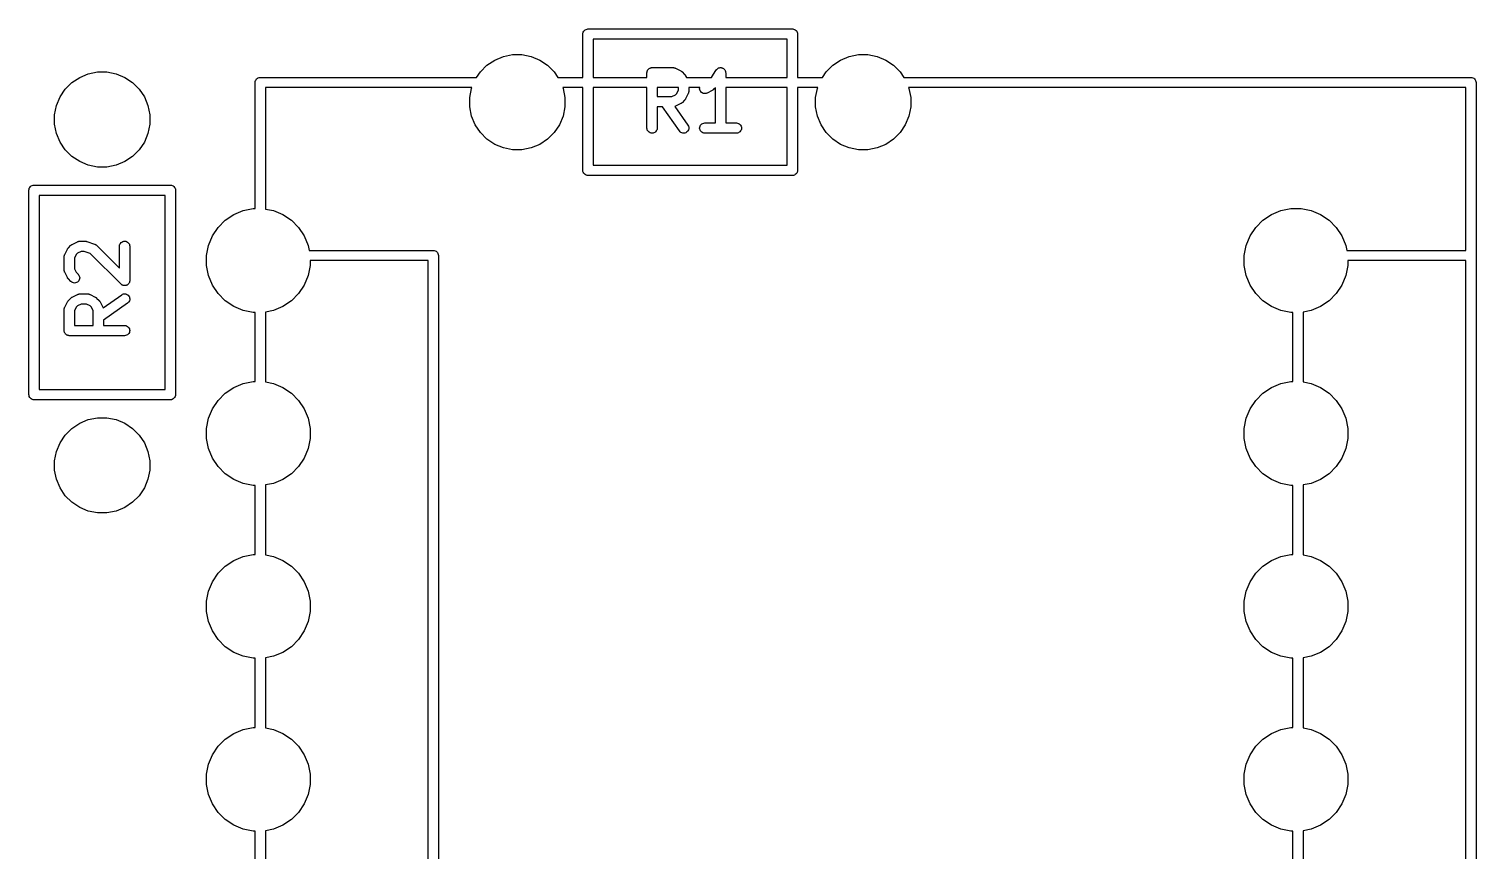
# Model space of a CAD drawing. Extents: x 3.46 to 9.57, y -5.61 to -1.49.
# Drawn here: x 3.497 to 4.333, y -1.964 to -1.489 of the extents above; entities that cross this region are included whole.
import ezdxf

# ---------------------------------------------------------------- set-up
doc = ezdxf.new("R2010")
doc.units = 0
doc.header["$MEASUREMENT"] = 0
doc.layers.add('BLACK', color=7, linetype='CONTINUOUS')

msp = doc.modelspace()

# ---------------------------------------------------------------- linework, layer by layer
at = {"layer": 'BLACK', "linetype": 'CONTINUOUS'}
for p, q in [((3.81863, -1.48954), (3.81918, -1.48937)), ((3.81918, -1.48937), (3.81962, -1.48933)), ((3.81962, -1.48933), (3.81976, -1.48931)), ((3.81976, -1.48931), (3.81991, -1.48933)), ((3.81991, -1.48933), (3.93782, -1.48933)), ((3.93782, -1.48933), (3.93796, -1.48931)), ((3.93796, -1.48931), (3.93811, -1.48933)), ((3.93811, -1.48933), (3.93854, -1.48937)), ((3.93854, -1.48937), (3.9391, -1.48954)), ((3.8168, -1.49228), (3.81685, -1.4917)), ((3.81681, -1.49242), (3.8168, -1.49228)), ((3.81681, -1.51735), (3.81681, -1.49242)), ((3.81685, -1.4917), (3.81702, -1.49114)), ((3.81702, -1.49114), (3.8173, -1.49063)), ((3.8173, -1.49063), (3.81766, -1.49018)), ((3.81766, -1.49018), (3.81811, -1.48981)), ((3.81811, -1.48981), (3.81863, -1.48954)), ((3.82272, -1.49523), (3.82272, -1.51735)), ((3.93501, -1.49523), (3.82272, -1.49523)), ((3.93501, -1.51735), (3.93501, -1.49523)), ((3.9391, -1.48954), (3.93961, -1.48981)), ((3.93961, -1.48981), (3.94006, -1.49018)), ((3.94006, -1.49018), (3.94043, -1.49063)), ((3.94043, -1.49063), (3.9407, -1.49114)), ((3.9407, -1.49114), (3.94087, -1.4917)), ((3.94087, -1.4917), (3.94093, -1.49228)), ((3.94093, -1.49228), (3.94092, -1.49242)), ((3.94092, -1.49242), (3.94092, -1.51735)), ((3.76584, -1.50731), (3.77084, -1.50524)), ((3.77084, -1.50524), (3.77615, -1.50418)), ((3.77615, -1.50418), (3.78157, -1.50418)), ((3.78157, -1.50418), (3.78688, -1.50524)), ((3.78688, -1.50524), (3.79189, -1.50731)), ((3.96584, -1.50731), (3.97084, -1.50524)), ((3.97084, -1.50524), (3.97615, -1.50418)), ((3.97615, -1.50418), (3.98157, -1.50418)), ((3.98157, -1.50418), (3.98688, -1.50524)), ((3.98688, -1.50524), (3.99189, -1.50731)), ((3.53084, -1.51524), (3.53615, -1.51418)), ((3.53615, -1.51418), (3.54157, -1.51418)), ((3.54157, -1.51418), (3.54688, -1.51524)), ((3.75536, -1.51735), (3.7575, -1.51415)), ((3.7575, -1.51415), (3.76133, -1.51032)), ((3.76133, -1.51032), (3.76584, -1.50731)), ((3.79189, -1.50731), (3.79639, -1.51032)), ((3.79639, -1.51032), (3.80022, -1.51415)), ((3.80022, -1.51415), (3.80236, -1.51735)), ((3.85384, -1.51458), (3.85387, -1.51431)), ((3.85387, -1.51431), (3.8539, -1.51403)), ((3.8539, -1.51401), (3.85399, -1.51375)), ((3.8539, -1.51402), (3.8539, -1.51401)), ((3.8539, -1.51403), (3.8539, -1.51402)), ((3.85399, -1.51375), (3.85407, -1.51348)), ((3.85407, -1.51347), (3.85408, -1.51346)), ((3.85407, -1.51348), (3.85407, -1.51347)), ((3.85408, -1.51346), (3.85421, -1.51322)), ((3.85421, -1.51322), (3.85434, -1.51297)), ((3.85434, -1.51297), (3.85435, -1.51297)), ((3.85435, -1.51296), (3.85453, -1.51274)), ((3.85435, -1.51297), (3.85435, -1.51296)), ((3.85453, -1.51274), (3.85471, -1.51253)), ((3.85471, -1.51253), (3.85472, -1.51252)), ((3.85472, -1.51252), (3.85494, -1.51234)), ((3.85472, -1.51252), (3.85472, -1.51252)), ((3.85494, -1.51234), (3.85516, -1.51217)), ((3.85516, -1.51217), (3.85517, -1.51216)), ((3.85517, -1.51216), (3.85542, -1.51203)), ((3.85517, -1.51216), (3.85517, -1.51216)), ((3.85542, -1.51203), (3.85566, -1.5119)), ((3.85566, -1.5119), (3.85567, -1.51189)), ((3.85567, -1.51189), (3.85568, -1.51189)), ((3.85568, -1.51189), (3.85595, -1.51181)), ((3.85595, -1.51181), (3.85622, -1.51173)), ((3.85622, -1.51173), (3.85623, -1.51173)), ((3.85623, -1.51173), (3.85624, -1.51173)), ((3.85624, -1.51173), (3.85651, -1.5117)), ((3.85651, -1.5117), (3.85679, -1.51167)), ((3.85679, -1.51167), (3.86898, -1.51167)), ((3.86898, -1.51167), (3.86902, -1.51167)), ((3.86902, -1.51167), (3.86911, -1.51168)), ((3.86911, -1.51168), (3.8692, -1.51168)), ((3.8692, -1.51168), (3.86939, -1.51172)), ((3.86939, -1.51172), (3.86959, -1.51174)), ((3.86959, -1.51174), (3.86968, -1.51176)), ((3.86968, -1.51176), (3.86976, -1.51178)), ((3.86976, -1.51178), (3.86995, -1.51185)), ((3.86995, -1.51185), (3.87014, -1.51191)), ((3.87014, -1.51191), (3.87022, -1.51195)), ((3.87022, -1.51195), (3.8703, -1.51198)), ((3.8703, -1.51198), (3.87335, -1.51351)), ((3.87335, -1.51351), (3.87339, -1.51353)), ((3.87339, -1.51353), (3.87352, -1.51362)), ((3.87352, -1.51362), (3.87367, -1.5137)), ((3.87367, -1.5137), (3.87377, -1.51377)), ((3.87377, -1.51377), (3.87387, -1.51384)), ((3.87387, -1.51384), (3.87399, -1.51396)), ((3.87399, -1.51396), (3.87412, -1.51406)), ((3.87412, -1.51406), (3.87564, -1.51559)), ((3.89107, -1.51732), (3.89395, -1.51299)), ((3.89395, -1.51299), (3.89397, -1.51296)), ((3.89397, -1.51296), (3.89398, -1.51295)), ((3.89397, -1.51296), (3.89397, -1.51296)), ((3.89397, -1.51296), (3.89397, -1.51296)), ((3.89398, -1.51295), (3.89416, -1.51274)), ((3.89416, -1.51274), (3.89434, -1.51252)), ((3.89434, -1.51252), (3.89435, -1.51251)), ((3.89435, -1.51251), (3.89457, -1.51233)), ((3.89435, -1.51251), (3.89435, -1.51251)), ((3.89457, -1.51233), (3.89479, -1.51216)), ((3.89479, -1.51216), (3.89479, -1.51215)), ((3.89479, -1.51215), (3.8948, -1.51215)), ((3.8948, -1.51215), (3.89506, -1.51201)), ((3.89506, -1.51201), (3.8953, -1.51189)), ((3.8953, -1.51189), (3.89531, -1.51189)), ((3.89531, -1.51189), (3.89558, -1.51181)), ((3.89531, -1.51189), (3.89531, -1.51189)), ((3.89558, -1.51181), (3.89586, -1.51173)), ((3.89586, -1.51172), (3.89613, -1.5117)), ((3.89586, -1.51173), (3.89586, -1.51172)), ((3.89586, -1.51173), (3.89586, -1.51173)), ((3.89613, -1.5117), (3.89643, -1.51167)), ((3.89643, -1.51167), (3.89643, -1.51167)), ((3.89643, -1.51167), (3.89643, -1.51167)), ((3.89643, -1.51167), (3.89672, -1.5117)), ((3.89672, -1.5117), (3.897, -1.51173)), ((3.897, -1.51173), (3.89701, -1.51173)), ((3.89701, -1.51173), (3.89701, -1.51173)), ((3.89701, -1.51173), (3.89728, -1.51182)), ((3.89728, -1.51182), (3.89755, -1.5119)), ((3.89755, -1.5119), (3.89756, -1.51191)), ((3.89756, -1.51191), (3.89756, -1.51191)), ((3.89756, -1.51191), (3.8978, -1.51204)), ((3.8978, -1.51204), (3.89806, -1.51218)), ((3.89806, -1.51218), (3.89806, -1.51218)), ((3.89806, -1.51218), (3.89806, -1.51218)), ((3.89806, -1.51218), (3.89828, -1.51236)), ((3.89828, -1.51236), (3.8985, -1.51255)), ((3.8985, -1.51255), (3.89851, -1.51255)), ((3.89851, -1.51255), (3.89851, -1.51255)), ((3.89851, -1.51255), (3.89869, -1.51277)), ((3.89869, -1.51277), (3.89887, -1.51299)), ((3.89887, -1.51299), (3.89887, -1.51299)), ((3.89887, -1.51299), (3.89887, -1.513)), ((3.89887, -1.513), (3.89901, -1.51326)), ((3.89901, -1.51326), (3.89914, -1.5135)), ((3.89914, -1.5135), (3.89914, -1.5135)), ((3.89914, -1.5135), (3.89914, -1.51351)), ((3.89914, -1.51351), (3.89922, -1.51378)), ((3.89922, -1.51378), (3.89931, -1.51405)), ((3.89931, -1.51405), (3.89931, -1.51405)), ((3.89931, -1.51405), (3.89931, -1.51406)), ((3.89931, -1.51406), (3.89933, -1.51434)), ((3.89933, -1.51434), (3.89936, -1.51463)), ((3.95536, -1.51735), (3.9575, -1.51415)), ((3.9575, -1.51415), (3.96133, -1.51032)), ((3.96133, -1.51032), (3.96584, -1.50731)), ((3.99189, -1.50731), (3.99639, -1.51032)), ((3.99639, -1.51032), (4.00022, -1.51415)), ((4.00022, -1.51415), (4.00236, -1.51735)), ((3.5175, -1.52415), (3.52133, -1.52032)), ((3.52133, -1.52032), (3.52584, -1.51731)), ((3.52584, -1.51731), (3.53084, -1.51524)), ((3.54688, -1.51524), (3.55189, -1.51731)), ((3.55189, -1.51731), (3.55639, -1.52032)), ((3.55639, -1.52032), (3.56022, -1.52415)), ((3.6273, -1.5203), (3.62736, -1.51973)), ((3.62732, -1.52045), (3.6273, -1.5203)), ((3.62732, -1.59323), (3.62732, -1.52045)), ((3.62736, -1.51973), (3.62753, -1.51917)), ((3.62753, -1.51917), (3.6278, -1.51866)), ((3.6278, -1.51866), (3.62817, -1.51821)), ((3.62817, -1.51821), (3.62862, -1.51784)), ((3.62862, -1.51784), (3.62913, -1.51756)), ((3.62913, -1.51756), (3.62969, -1.51739)), ((3.62969, -1.51739), (3.63012, -1.51735)), ((3.63012, -1.51735), (3.63027, -1.51734)), ((3.63027, -1.51734), (3.63041, -1.51735)), ((3.63041, -1.51735), (3.75536, -1.51735)), ((3.80236, -1.51735), (3.81681, -1.51735)), ((3.82272, -1.51735), (3.85384, -1.51735)), ((3.85384, -1.5146), (3.85384, -1.51458)), ((3.85384, -1.51461), (3.85384, -1.5146)), ((3.85384, -1.51463), (3.85384, -1.51461)), ((3.85384, -1.51461), (3.85384, -1.51461)), ((3.85384, -1.51735), (3.85384, -1.51463)), ((3.87564, -1.51559), (3.87567, -1.51561)), ((3.87567, -1.51561), (3.87577, -1.51574)), ((3.87577, -1.51574), (3.87589, -1.51587)), ((3.87589, -1.51587), (3.87595, -1.51597)), ((3.87595, -1.51597), (3.87603, -1.51607)), ((3.87603, -1.51607), (3.8761, -1.51621)), ((3.8761, -1.51621), (3.87619, -1.51635)), ((3.87619, -1.51635), (3.87669, -1.51735)), ((3.87669, -1.51735), (3.89103, -1.51735)), ((3.89103, -1.51735), (3.89107, -1.51732)), ((3.89936, -1.51463), (3.89936, -1.51735)), ((3.89936, -1.51735), (3.93501, -1.51735)), ((3.94092, -1.51735), (3.95536, -1.51735)), ((4.00236, -1.51735), (4.33012, -1.51735)), ((4.33012, -1.51735), (4.33027, -1.51734)), ((4.33027, -1.51734), (4.33041, -1.51735)), ((4.33041, -1.51735), (4.33085, -1.51739)), ((4.33085, -1.51739), (4.3314, -1.51756)), ((4.3314, -1.51756), (4.33192, -1.51784)), ((4.33192, -1.51784), (4.33237, -1.51821)), ((4.33237, -1.51821), (4.33274, -1.51866)), ((4.33274, -1.51866), (4.33301, -1.51917)), ((4.33301, -1.51917), (4.33318, -1.51973)), ((4.33318, -1.51973), (4.33324, -1.5203)), ((4.33324, -1.5203), (4.33322, -1.52045)), ((4.33322, -1.52045), (4.33322, -1.62016)), ((3.51242, -1.53366), (3.51449, -1.52865)), ((3.51449, -1.52865), (3.5175, -1.52415)), ((3.56022, -1.52415), (3.56323, -1.52865)), ((3.56323, -1.52865), (3.56531, -1.53366)), ((3.75259, -1.52326), (3.63322, -1.52326)), ((3.63322, -1.52326), (3.63322, -1.59345)), ((3.75136, -1.52897), (3.75242, -1.52366)), ((3.75136, -1.53439), (3.75136, -1.52897)), ((3.75242, -1.52366), (3.75259, -1.52326)), ((3.81681, -1.52326), (3.80514, -1.52326)), ((3.80514, -1.52326), (3.80531, -1.52366)), ((3.80531, -1.52366), (3.80636, -1.52897)), ((3.80636, -1.52897), (3.80636, -1.53439)), ((3.81681, -1.57093), (3.81681, -1.52326)), ((3.85384, -1.52326), (3.82272, -1.52326)), ((3.82272, -1.52326), (3.82272, -1.56813)), ((3.85384, -1.54663), (3.85384, -1.52326)), ((3.85974, -1.52326), (3.85974, -1.52844)), ((3.87212, -1.52326), (3.85974, -1.52326)), ((3.85974, -1.52844), (3.86828, -1.52844)), ((3.86828, -1.52844), (3.87028, -1.52744)), ((3.87028, -1.52744), (3.87113, -1.52659)), ((3.87113, -1.52659), (3.87212, -1.5246)), ((3.87212, -1.5246), (3.87212, -1.52326)), ((3.87564, -1.53043), (3.87412, -1.53195)), ((3.87575, -1.5303), (3.87564, -1.53043)), ((3.87586, -1.53018), (3.87575, -1.5303)), ((3.87593, -1.53008), (3.87586, -1.53018)), ((3.87601, -1.52998), (3.87593, -1.53008)), ((3.87608, -1.52984), (3.87601, -1.52998)), ((3.87617, -1.5297), (3.87608, -1.52984)), ((3.87619, -1.52966), (3.87617, -1.5297)), ((3.87772, -1.52661), (3.87619, -1.52966)), ((3.87775, -1.52653), (3.87772, -1.52661)), ((3.87779, -1.52646), (3.87775, -1.52653)), ((3.87785, -1.52626), (3.87779, -1.52646)), ((3.87792, -1.52608), (3.87785, -1.52626)), ((3.87794, -1.52599), (3.87792, -1.52608)), ((3.87796, -1.52591), (3.87794, -1.52599)), ((3.87799, -1.52571), (3.87796, -1.52591)), ((3.87802, -1.52551), (3.87799, -1.52571)), ((3.87803, -1.52533), (3.87802, -1.52542)), ((3.87802, -1.52542), (3.87802, -1.52551)), ((3.88437, -1.52326), (3.87803, -1.52326)), ((3.87803, -1.52326), (3.87803, -1.52529)), ((3.87803, -1.52529), (3.87803, -1.52533)), ((3.88432, -1.52396), (3.88434, -1.52339)), ((3.88441, -1.52453), (3.88432, -1.52396)), ((3.88434, -1.52339), (3.88437, -1.52326)), ((3.88462, -1.52507), (3.88441, -1.52453)), ((3.88492, -1.52556), (3.88462, -1.52507)), ((3.88531, -1.52598), (3.88492, -1.52556)), ((3.88578, -1.52632), (3.88531, -1.52598)), ((3.8863, -1.52656), (3.88578, -1.52632)), ((3.88686, -1.52669), (3.8863, -1.52656)), ((3.88744, -1.52672), (3.88686, -1.52669)), ((3.88801, -1.52663), (3.88744, -1.52672)), ((3.88855, -1.52643), (3.88801, -1.52663)), ((3.88859, -1.52641), (3.88855, -1.52643)), ((3.89163, -1.52489), (3.88859, -1.52641)), ((3.89177, -1.5248), (3.89163, -1.52489)), ((3.89192, -1.52472), (3.89177, -1.5248)), ((3.89202, -1.52464), (3.89192, -1.52472)), ((3.89212, -1.52458), (3.89202, -1.52464)), ((3.89224, -1.52447), (3.89212, -1.52458)), ((3.89237, -1.52436), (3.89224, -1.52447)), ((3.8924, -1.52433), (3.89237, -1.52436)), ((3.89346, -1.52328), (3.8924, -1.52433)), ((3.89346, -1.54367), (3.89346, -1.52328)), ((3.89936, -1.52326), (3.89936, -1.54367)), ((3.93501, -1.52326), (3.89936, -1.52326)), ((3.93501, -1.56813), (3.93501, -1.52326)), ((3.95259, -1.52326), (3.94092, -1.52326)), ((3.94092, -1.52326), (3.94092, -1.57093)), ((3.95136, -1.52897), (3.95242, -1.52366)), ((3.95136, -1.53439), (3.95136, -1.52897)), ((3.95242, -1.52366), (3.95259, -1.52326)), ((4.32732, -1.52326), (4.00514, -1.52326)), ((4.00514, -1.52326), (4.00531, -1.52366)), ((4.00531, -1.52366), (4.00636, -1.52897)), ((4.00636, -1.52897), (4.00636, -1.53439)), ((4.32732, -1.61735), (4.32732, -1.52326)), ((3.51136, -1.53897), (3.51242, -1.53366)), ((3.51136, -1.54439), (3.51136, -1.53897)), ((3.56531, -1.53366), (3.56636, -1.53897)), ((3.56636, -1.53897), (3.56636, -1.54439)), ((3.75242, -1.5397), (3.75136, -1.53439)), ((3.80636, -1.53439), (3.80531, -1.5397)), ((3.86287, -1.53434), (3.85974, -1.53434)), ((3.85974, -1.53434), (3.85974, -1.54663)), ((3.87266, -1.54832), (3.86287, -1.53434)), ((3.87011, -1.53412), (3.86996, -1.53416)), ((3.86996, -1.53416), (3.87749, -1.54493)), ((3.87018, -1.53408), (3.87011, -1.53412)), ((3.87026, -1.53405), (3.87018, -1.53408)), ((3.8703, -1.53403), (3.87026, -1.53405)), ((3.87335, -1.53251), (3.8703, -1.53403)), ((3.87349, -1.53242), (3.87335, -1.53251)), ((3.87364, -1.53234), (3.87349, -1.53242)), ((3.87373, -1.53226), (3.87364, -1.53234)), ((3.87384, -1.5322), (3.87373, -1.53226)), ((3.87396, -1.53208), (3.87384, -1.5322)), ((3.87409, -1.53198), (3.87396, -1.53208)), ((3.87412, -1.53195), (3.87409, -1.53198)), ((3.95242, -1.5397), (3.95136, -1.53439)), ((4.00636, -1.53439), (4.00531, -1.5397)), ((3.51242, -1.5497), (3.51136, -1.54439)), ((3.56636, -1.54439), (3.56531, -1.5497)), ((3.75449, -1.5447), (3.75242, -1.5397)), ((3.7575, -1.54921), (3.75449, -1.5447)), ((3.80323, -1.5447), (3.80022, -1.54921)), ((3.80531, -1.5397), (3.80323, -1.5447)), ((3.85389, -1.5472), (3.85384, -1.54663)), ((3.85406, -1.54775), (3.85389, -1.5472)), ((3.85433, -1.54826), (3.85406, -1.54775)), ((3.8595, -1.54779), (3.85923, -1.54829)), ((3.85968, -1.54724), (3.8595, -1.54779)), ((3.85974, -1.54667), (3.85968, -1.54724)), ((3.85974, -1.54663), (3.85974, -1.54667)), ((3.87749, -1.54493), (3.87752, -1.54497)), ((3.87752, -1.54497), (3.87779, -1.54547)), ((3.87782, -1.54772), (3.87755, -1.54823)), ((3.87779, -1.54547), (3.87797, -1.54602)), ((3.87798, -1.54717), (3.87782, -1.54772)), ((3.87797, -1.54602), (3.87803, -1.5466)), ((3.87803, -1.5466), (3.87798, -1.54717)), ((3.88431, -1.54661), (3.88437, -1.54603)), ((3.88437, -1.54718), (3.88431, -1.54661)), ((3.88437, -1.54603), (3.88454, -1.54548)), ((3.88453, -1.54773), (3.88437, -1.54718)), ((3.8848, -1.54824), (3.88453, -1.54773)), ((3.88454, -1.54548), (3.88482, -1.54497)), ((3.88482, -1.54497), (3.88519, -1.54453)), ((3.88519, -1.54453), (3.88563, -1.54417)), ((3.88563, -1.54417), (3.88614, -1.5439)), ((3.88614, -1.5439), (3.88669, -1.54373)), ((3.88669, -1.54373), (3.88727, -1.54367)), ((3.88727, -1.54367), (3.89346, -1.54367)), ((3.89936, -1.54367), (3.90555, -1.54367)), ((3.90555, -1.54367), (3.90559, -1.54367)), ((3.90559, -1.54367), (3.90617, -1.54374)), ((3.90617, -1.54374), (3.90672, -1.54391)), ((3.90672, -1.54391), (3.90722, -1.54419)), ((3.90722, -1.54419), (3.90766, -1.54456)), ((3.90766, -1.54456), (3.90802, -1.54501)), ((3.90827, -1.54777), (3.908, -1.54828)), ((3.90802, -1.54501), (3.90829, -1.54552)), ((3.90844, -1.54722), (3.90827, -1.54777)), ((3.90829, -1.54552), (3.90845, -1.54607)), ((3.9085, -1.54665), (3.90844, -1.54722)), ((3.90845, -1.54607), (3.9085, -1.54665)), ((3.95449, -1.5447), (3.95242, -1.5397)), ((3.9575, -1.54921), (3.95449, -1.5447)), ((4.00323, -1.5447), (4.00022, -1.54921)), ((4.00531, -1.5397), (4.00323, -1.5447)), ((3.51449, -1.5547), (3.51242, -1.5497)), ((3.5175, -1.55921), (3.51449, -1.5547)), ((3.56323, -1.5547), (3.56022, -1.55921)), ((3.56531, -1.5497), (3.56323, -1.5547)), ((3.76133, -1.55304), (3.7575, -1.54921)), ((3.76584, -1.55605), (3.76133, -1.55304)), ((3.77084, -1.55812), (3.76584, -1.55605)), ((3.79189, -1.55605), (3.78688, -1.55812)), ((3.79639, -1.55304), (3.79189, -1.55605)), ((3.80022, -1.54921), (3.79639, -1.55304)), ((3.85469, -1.54871), (3.85433, -1.54826)), ((3.85514, -1.54907), (3.85469, -1.54871)), ((3.85565, -1.54935), (3.85514, -1.54907)), ((3.8562, -1.54952), (3.85565, -1.54935)), ((3.85677, -1.54958), (3.8562, -1.54952)), ((3.85734, -1.54953), (3.85677, -1.54958)), ((3.8579, -1.54936), (3.85734, -1.54953)), ((3.85841, -1.5491), (3.8579, -1.54936)), ((3.85886, -1.54874), (3.85841, -1.5491)), ((3.85923, -1.54829), (3.85886, -1.54874)), ((3.87303, -1.54876), (3.87266, -1.54832)), ((3.87348, -1.54911), (3.87303, -1.54876)), ((3.874, -1.54937), (3.87348, -1.54911)), ((3.87455, -1.54953), (3.874, -1.54937)), ((3.87513, -1.54958), (3.87455, -1.54953)), ((3.8757, -1.54951), (3.87513, -1.54958)), ((3.87625, -1.54934), (3.8757, -1.54951)), ((3.87675, -1.54906), (3.87625, -1.54934)), ((3.87719, -1.54868), (3.87675, -1.54906)), ((3.87755, -1.54823), (3.87719, -1.54868)), ((3.88516, -1.54869), (3.8848, -1.54824)), ((3.8856, -1.54906), (3.88516, -1.54869)), ((3.8861, -1.54934), (3.8856, -1.54906)), ((3.88665, -1.54951), (3.8861, -1.54934)), ((3.88723, -1.54958), (3.88665, -1.54951)), ((3.88727, -1.54958), (3.88723, -1.54958)), ((3.90555, -1.54958), (3.88727, -1.54958)), ((3.90613, -1.54952), (3.90555, -1.54958)), ((3.90668, -1.54936), (3.90613, -1.54952)), ((3.90719, -1.54909), (3.90668, -1.54936)), ((3.90763, -1.54872), (3.90719, -1.54909)), ((3.908, -1.54828), (3.90763, -1.54872)), ((3.96133, -1.55304), (3.9575, -1.54921)), ((3.96584, -1.55605), (3.96133, -1.55304)), ((3.97084, -1.55812), (3.96584, -1.55605)), ((3.99189, -1.55605), (3.98688, -1.55812)), ((3.99639, -1.55304), (3.99189, -1.55605)), ((4.00022, -1.54921), (3.99639, -1.55304)), ((3.52133, -1.56304), (3.5175, -1.55921)), ((3.52584, -1.56605), (3.52133, -1.56304)), ((3.55639, -1.56304), (3.55189, -1.56605)), ((3.56022, -1.55921), (3.55639, -1.56304)), ((3.77615, -1.55918), (3.77084, -1.55812)), ((3.78157, -1.55918), (3.77615, -1.55918)), ((3.78688, -1.55812), (3.78157, -1.55918)), ((3.97615, -1.55918), (3.97084, -1.55812)), ((3.98157, -1.55918), (3.97615, -1.55918)), ((3.98688, -1.55812), (3.98157, -1.55918)), ((3.53084, -1.56812), (3.52584, -1.56605)), ((3.53615, -1.56918), (3.53084, -1.56812)), ((3.54157, -1.56918), (3.53615, -1.56918)), ((3.54688, -1.56812), (3.54157, -1.56918)), ((3.55189, -1.56605), (3.54688, -1.56812)), ((3.8168, -1.57108), (3.81681, -1.57093)), ((3.81685, -1.57166), (3.8168, -1.57108)), ((3.81702, -1.57221), (3.81685, -1.57166)), ((3.8173, -1.57273), (3.81702, -1.57221)), ((3.81766, -1.57318), (3.8173, -1.57273)), ((3.82272, -1.56813), (3.93501, -1.56813)), ((3.94043, -1.57273), (3.94006, -1.57318)), ((3.9407, -1.57221), (3.94043, -1.57273)), ((3.94087, -1.57166), (3.9407, -1.57221)), ((3.94093, -1.57108), (3.94087, -1.57166)), ((3.94092, -1.57093), (3.94093, -1.57108)), ((3.49672, -1.58144), (3.497, -1.58093)), ((3.497, -1.58093), (3.49736, -1.58048)), ((3.49736, -1.58048), (3.49781, -1.58011)), ((3.49781, -1.58011), (3.49833, -1.57984)), ((3.49833, -1.57984), (3.49888, -1.57967)), ((3.49888, -1.57967), (3.49932, -1.57963)), ((3.49932, -1.57963), (3.49946, -1.57961)), ((3.49946, -1.57961), (3.49961, -1.57963)), ((3.49961, -1.57963), (3.57812, -1.57963)), ((3.57812, -1.57963), (3.57826, -1.57961)), ((3.57826, -1.57961), (3.57841, -1.57963)), ((3.57841, -1.57963), (3.57884, -1.57967)), ((3.57884, -1.57967), (3.5794, -1.57984)), ((3.5794, -1.57984), (3.57991, -1.58011)), ((3.57991, -1.58011), (3.58036, -1.58048)), ((3.58036, -1.58048), (3.58073, -1.58093)), ((3.58073, -1.58093), (3.581, -1.58144)), ((3.81811, -1.57355), (3.81766, -1.57318)), ((3.81863, -1.57382), (3.81811, -1.57355)), ((3.81918, -1.57399), (3.81863, -1.57382)), ((3.81962, -1.57403), (3.81918, -1.57399)), ((3.81976, -1.57405), (3.81962, -1.57403)), ((3.81991, -1.57403), (3.81976, -1.57405)), ((3.93782, -1.57403), (3.81991, -1.57403)), ((3.93796, -1.57405), (3.93782, -1.57403)), ((3.93811, -1.57403), (3.93796, -1.57405)), ((3.93854, -1.57399), (3.93811, -1.57403)), ((3.9391, -1.57382), (3.93854, -1.57399)), ((3.93961, -1.57355), (3.9391, -1.57382)), ((3.94006, -1.57318), (3.93961, -1.57355)), ((3.4965, -1.58258), (3.49655, -1.582)), ((3.49651, -1.58272), (3.4965, -1.58258)), ((3.49651, -1.70063), (3.49651, -1.58272)), ((3.49655, -1.582), (3.49672, -1.58144)), ((3.50242, -1.58553), (3.50242, -1.69783)), ((3.57531, -1.58553), (3.50242, -1.58553)), ((3.57531, -1.69783), (3.57531, -1.58553)), ((3.581, -1.58144), (3.58117, -1.582)), ((3.58117, -1.582), (3.58123, -1.58258)), ((3.58123, -1.58258), (3.58122, -1.58272)), ((3.58122, -1.58272), (3.58122, -1.70063)), ((3.61001, -1.59993), (3.61492, -1.59664)), ((3.61492, -1.59664), (3.62038, -1.59438)), ((3.62038, -1.59438), (3.62618, -1.59323)), ((3.62618, -1.59323), (3.62732, -1.59323)), ((3.63322, -1.59345), (3.63788, -1.59438)), ((3.63788, -1.59438), (3.64334, -1.59664)), ((3.64334, -1.59664), (3.64826, -1.59993)), ((4.21001, -1.59993), (4.21492, -1.59664)), ((4.21492, -1.59664), (4.22038, -1.59438)), ((4.22038, -1.59438), (4.22618, -1.59323)), ((4.22618, -1.59323), (4.23209, -1.59323)), ((4.23209, -1.59323), (4.23788, -1.59438)), ((4.23788, -1.59438), (4.24334, -1.59664)), ((4.24334, -1.59664), (4.24826, -1.59993)), ((3.60255, -1.60902), (3.60583, -1.6041)), ((3.60583, -1.6041), (3.61001, -1.59993)), ((3.64826, -1.59993), (3.65244, -1.6041)), ((3.65244, -1.6041), (3.65572, -1.60902)), ((4.20255, -1.60902), (4.20583, -1.6041)), ((4.20583, -1.6041), (4.21001, -1.59993)), ((4.24826, -1.59993), (4.25244, -1.6041)), ((4.25244, -1.6041), (4.25572, -1.60902)), ((3.51928, -1.61595), (3.5208, -1.61443)), ((3.5208, -1.61443), (3.52083, -1.6144)), ((3.52083, -1.6144), (3.52096, -1.61429)), ((3.52096, -1.61429), (3.52108, -1.61418)), ((3.52108, -1.61418), (3.52119, -1.61411)), ((3.52119, -1.61411), (3.52128, -1.61404)), ((3.52128, -1.61404), (3.52143, -1.61396)), ((3.52143, -1.61396), (3.52157, -1.61387)), ((3.52157, -1.61387), (3.52462, -1.61235)), ((3.52462, -1.61235), (3.52465, -1.61233)), ((3.52465, -1.61233), (3.52474, -1.6123)), ((3.52474, -1.6123), (3.52481, -1.61226)), ((3.52481, -1.61226), (3.52501, -1.6122)), ((3.52501, -1.6122), (3.52519, -1.61213)), ((3.52519, -1.61213), (3.52528, -1.61212)), ((3.52528, -1.61212), (3.52536, -1.61209)), ((3.52536, -1.61209), (3.52556, -1.61207)), ((3.52556, -1.61207), (3.52576, -1.61204)), ((3.52576, -1.61204), (3.52585, -1.61205)), ((3.52585, -1.61205), (3.52594, -1.61204)), ((3.52594, -1.61204), (3.52898, -1.61204)), ((3.52898, -1.61204), (3.52903, -1.61204)), ((3.52903, -1.61204), (3.52919, -1.61206)), ((3.52919, -1.61206), (3.52936, -1.61206)), ((3.52936, -1.61206), (3.52948, -1.61209)), ((3.52948, -1.61209), (3.5296, -1.6121)), ((3.5296, -1.6121), (3.52976, -1.61215)), ((3.52976, -1.61215), (3.52992, -1.61219)), ((3.52992, -1.61219), (3.53449, -1.61371)), ((3.53449, -1.61371), (3.53453, -1.61373)), ((3.53453, -1.61373), (3.53461, -1.61376)), ((3.53461, -1.61376), (3.53469, -1.61379)), ((3.53469, -1.61379), (3.53487, -1.61388)), ((3.53487, -1.61388), (3.53505, -1.61397)), ((3.53505, -1.61397), (3.53512, -1.61402)), ((3.53512, -1.61402), (3.5352, -1.61406)), ((3.5352, -1.61406), (3.53535, -1.61419)), ((3.53535, -1.61419), (3.53552, -1.61431)), ((3.53552, -1.61431), (3.53558, -1.61437)), ((3.53558, -1.61437), (3.53564, -1.61443)), ((3.53564, -1.61443), (3.54889, -1.62767)), ((3.54889, -1.61495), (3.54895, -1.61438)), ((3.54895, -1.61438), (3.54913, -1.61383)), ((3.54913, -1.61383), (3.54941, -1.61332)), ((3.54941, -1.61332), (3.54978, -1.61288)), ((3.54978, -1.61288), (3.55022, -1.61252)), ((3.55022, -1.61252), (3.55074, -1.61225)), ((3.55074, -1.61225), (3.55129, -1.61209)), ((3.55129, -1.61209), (3.55186, -1.61204)), ((3.55186, -1.61204), (3.55244, -1.6121)), ((3.55244, -1.6121), (3.55299, -1.61227)), ((3.55299, -1.61227), (3.55349, -1.61254)), ((3.55349, -1.61254), (3.55394, -1.61291)), ((3.55394, -1.61291), (3.5543, -1.61336)), ((3.5543, -1.61336), (3.55457, -1.61386)), ((3.55457, -1.61386), (3.55474, -1.61442)), ((3.55474, -1.61442), (3.55479, -1.61499)), ((3.59913, -1.62027), (3.60029, -1.61448)), ((3.60029, -1.61448), (3.60255, -1.60902)), ((3.65572, -1.60902), (3.65798, -1.61448)), ((3.65798, -1.61448), (3.65855, -1.61735)), ((4.19913, -1.62027), (4.20029, -1.61448)), ((4.20029, -1.61448), (4.20255, -1.60902)), ((4.25572, -1.60902), (4.25798, -1.61448)), ((4.25798, -1.61448), (4.25855, -1.61735)), ((3.51689, -1.62104), (3.5169, -1.62096)), ((3.51689, -1.62108), (3.51689, -1.62104)), ((3.51689, -1.6287), (3.51689, -1.62108)), ((3.5169, -1.62087), (3.51693, -1.62067)), ((3.5169, -1.62096), (3.5169, -1.62087)), ((3.51693, -1.62067), (3.51695, -1.62047)), ((3.51695, -1.62047), (3.51698, -1.62039)), ((3.51698, -1.62039), (3.51699, -1.6203)), ((3.51699, -1.6203), (3.51707, -1.62011)), ((3.51707, -1.62011), (3.51713, -1.61992)), ((3.51713, -1.61992), (3.51717, -1.61985)), ((3.51717, -1.61985), (3.5172, -1.61976)), ((3.5172, -1.61976), (3.51872, -1.61672)), ((3.51872, -1.61672), (3.51874, -1.61668)), ((3.51874, -1.61668), (3.51883, -1.61654)), ((3.51883, -1.61654), (3.51891, -1.61639)), ((3.51891, -1.61639), (3.51899, -1.6163)), ((3.51899, -1.6163), (3.51906, -1.6162)), ((3.51906, -1.6162), (3.51917, -1.61608)), ((3.51917, -1.61608), (3.51928, -1.61595)), ((3.52379, -1.61979), (3.52279, -1.62178)), ((3.52279, -1.62178), (3.52279, -1.62801)), ((3.52464, -1.61894), (3.52379, -1.61979)), ((3.52663, -1.61794), (3.52464, -1.61894)), ((3.52851, -1.61794), (3.52663, -1.61794)), ((3.53196, -1.61909), (3.52851, -1.61794)), ((3.54975, -1.63689), (3.53196, -1.61909)), ((3.54889, -1.61499), (3.54889, -1.61495)), ((3.54889, -1.62767), (3.54889, -1.61499)), ((3.55479, -1.61499), (3.55479, -1.6348)), ((3.59913, -1.62618), (3.59913, -1.62027)), ((3.65855, -1.61735), (3.73012, -1.61735)), ((3.65913, -1.62326), (3.65913, -1.62618)), ((3.72732, -1.62326), (3.65913, -1.62326)), ((3.72732, -2.81735), (3.72732, -1.62326)), ((3.73012, -1.61735), (3.73027, -1.61734)), ((3.73027, -1.61734), (3.73041, -1.61735)), ((3.73041, -1.61735), (3.73085, -1.61739)), ((3.73085, -1.61739), (3.7314, -1.61756)), ((3.7314, -1.61756), (3.73192, -1.61784)), ((3.73192, -1.61784), (3.73237, -1.61821)), ((3.73237, -1.61821), (3.73274, -1.61866)), ((3.73274, -1.61866), (3.73301, -1.61917)), ((3.73301, -1.61917), (3.73318, -1.61973)), ((3.73318, -1.61973), (3.73324, -1.6203)), ((3.73324, -1.6203), (3.73322, -1.62045)), ((3.73322, -1.62045), (3.73322, -2.82016)), ((4.19913, -1.62618), (4.19913, -1.62027)), ((4.25855, -1.61735), (4.32732, -1.61735)), ((4.25913, -1.62326), (4.25913, -1.62618)), ((4.32732, -1.62326), (4.25913, -1.62326)), ((4.32732, -2.81735), (4.32732, -1.62326)), ((4.33322, -1.62016), (4.33324, -1.6203)), ((4.33324, -1.6203), (4.33322, -1.62045)), ((4.33322, -1.62045), (4.33322, -2.82016)), ((3.5169, -1.62879), (3.51689, -1.6287)), ((3.51689, -1.62888), (3.5169, -1.62879)), ((3.51693, -1.62908), (3.51689, -1.62888)), ((3.51695, -1.62928), (3.51693, -1.62908)), ((3.51697, -1.62936), (3.51695, -1.62928)), ((3.51698, -1.62945), (3.51697, -1.62936)), ((3.51705, -1.62964), (3.51698, -1.62945)), ((3.51711, -1.62983), (3.51705, -1.62964)), ((3.51715, -1.62991), (3.51711, -1.62983)), ((3.51718, -1.62999), (3.51715, -1.62991)), ((3.5172, -1.63002), (3.51718, -1.62999)), ((3.51872, -1.63307), (3.5172, -1.63002)), ((3.52279, -1.62801), (3.52379, -1.63)), ((3.52379, -1.63), (3.52498, -1.63119)), ((3.52498, -1.63119), (3.52501, -1.63122)), ((3.52501, -1.63122), (3.52537, -1.63167)), ((3.60029, -1.63198), (3.59913, -1.62618)), ((3.65913, -1.62618), (3.65798, -1.63198)), ((4.20029, -1.63198), (4.19913, -1.62618)), ((4.25913, -1.62618), (4.25798, -1.63198)), ((3.51881, -1.63321), (3.51872, -1.63307)), ((3.51889, -1.63336), (3.51881, -1.63321)), ((3.51897, -1.63346), (3.51889, -1.63336)), ((3.51903, -1.63356), (3.51897, -1.63346)), ((3.51915, -1.63368), (3.51903, -1.63356)), ((3.51925, -1.63381), (3.51915, -1.63368)), ((3.51928, -1.63384), (3.51925, -1.63381)), ((3.5208, -1.63536), (3.51928, -1.63384)), ((3.52125, -1.63573), (3.5208, -1.63536)), ((3.52175, -1.636), (3.52125, -1.63573)), ((3.52231, -1.63617), (3.52175, -1.636)), ((3.52288, -1.63623), (3.52231, -1.63617)), ((3.52345, -1.63617), (3.52288, -1.63623)), ((3.524, -1.63601), (3.52345, -1.63617)), ((3.52451, -1.63574), (3.524, -1.63601)), ((3.52496, -1.63538), (3.52451, -1.63574)), ((3.52533, -1.63494), (3.52496, -1.63538)), ((3.52561, -1.63443), (3.52533, -1.63494)), ((3.52537, -1.63167), (3.52563, -1.63218)), ((3.52578, -1.63388), (3.52561, -1.63443)), ((3.52563, -1.63218), (3.52579, -1.63273)), ((3.52584, -1.63331), (3.52578, -1.63388)), ((3.52579, -1.63273), (3.52584, -1.63331)), ((3.54997, -1.63707), (3.54975, -1.63689)), ((3.55019, -1.63725), (3.54997, -1.63707)), ((3.5502, -1.63725), (3.55019, -1.63725)), ((3.55045, -1.63739), (3.5502, -1.63725)), ((3.5502, -1.63725), (3.5502, -1.63725)), ((3.5507, -1.63752), (3.55045, -1.63739)), ((3.55071, -1.63753), (3.5507, -1.63752)), ((3.5507, -1.63752), (3.5507, -1.63752)), ((3.55097, -1.63761), (3.55071, -1.63753)), ((3.55125, -1.63769), (3.55097, -1.63761)), ((3.55126, -1.63769), (3.55125, -1.63769)), ((3.55125, -1.63769), (3.55125, -1.63769)), ((3.55154, -1.63772), (3.55126, -1.63769)), ((3.55182, -1.63775), (3.55154, -1.63772)), ((3.55183, -1.63775), (3.55182, -1.63775)), ((3.55211, -1.63773), (3.55183, -1.63775)), ((3.55183, -1.63775), (3.55183, -1.63775)), ((3.5524, -1.6377), (3.55211, -1.63773)), ((3.55241, -1.6377), (3.5524, -1.6377)), ((3.5524, -1.6377), (3.5524, -1.6377)), ((3.55267, -1.63762), (3.55241, -1.6377)), ((3.55295, -1.63754), (3.55267, -1.63762)), ((3.55296, -1.63753), (3.55295, -1.63753)), ((3.55295, -1.63753), (3.55295, -1.63754)), ((3.55321, -1.6374), (3.55296, -1.63753)), ((3.55346, -1.63727), (3.55321, -1.6374)), ((3.55347, -1.63726), (3.55346, -1.63727)), ((3.55346, -1.63727), (3.55346, -1.63727)), ((3.55369, -1.63709), (3.55347, -1.63726)), ((3.55391, -1.63691), (3.55369, -1.63709)), ((3.55409, -1.63669), (3.55391, -1.6369)), ((3.55391, -1.6369), (3.55391, -1.6369)), ((3.55391, -1.6369), (3.55391, -1.63691)), ((3.55428, -1.63647), (3.55409, -1.63669)), ((3.55442, -1.63622), (3.55428, -1.63646)), ((3.55428, -1.63646), (3.55428, -1.63646)), ((3.55428, -1.63646), (3.55428, -1.63647)), ((3.55456, -1.63596), (3.55442, -1.63622)), ((3.55464, -1.63569), (3.55456, -1.63595)), ((3.55456, -1.63595), (3.55456, -1.63596)), ((3.55456, -1.63596), (3.55456, -1.63596)), ((3.55473, -1.63541), (3.55464, -1.63569)), ((3.55476, -1.63513), (3.55473, -1.6354)), ((3.55473, -1.6354), (3.55473, -1.63541)), ((3.55473, -1.63541), (3.55473, -1.63541)), ((3.55479, -1.63484), (3.55476, -1.63513)), ((3.55479, -1.6348), (3.55479, -1.63484)), ((3.60255, -1.63744), (3.60029, -1.63198)), ((3.60583, -1.64235), (3.60255, -1.63744)), ((3.65572, -1.63744), (3.65244, -1.64235)), ((3.65798, -1.63198), (3.65572, -1.63744)), ((4.20255, -1.63744), (4.20029, -1.63198)), ((4.20583, -1.64235), (4.20255, -1.63744)), ((4.25572, -1.63744), (4.25244, -1.64235)), ((4.25798, -1.63198), (4.25572, -1.63744)), ((3.5172, -1.65024), (3.51872, -1.64719)), ((3.51872, -1.64719), (3.51874, -1.64716)), ((3.51874, -1.64716), (3.51883, -1.64702)), ((3.51883, -1.64702), (3.51891, -1.64687)), ((3.51891, -1.64687), (3.51899, -1.64678)), ((3.51899, -1.64678), (3.51906, -1.64667)), ((3.51906, -1.64667), (3.51917, -1.64655)), ((3.51917, -1.64655), (3.51928, -1.64643)), ((3.51928, -1.64643), (3.5208, -1.6449)), ((3.5208, -1.6449), (3.52083, -1.64487)), ((3.52083, -1.64487), (3.52096, -1.64477)), ((3.52096, -1.64477), (3.52108, -1.64466)), ((3.52108, -1.64466), (3.52119, -1.64459)), ((3.52119, -1.64459), (3.52128, -1.64451)), ((3.52128, -1.64451), (3.52143, -1.64444)), ((3.52143, -1.64444), (3.52157, -1.64435)), ((3.52157, -1.64435), (3.52462, -1.64282)), ((3.52462, -1.64282), (3.52465, -1.64281)), ((3.52465, -1.64281), (3.52474, -1.64278)), ((3.52474, -1.64278), (3.52481, -1.64274)), ((3.52481, -1.64274), (3.52501, -1.64268)), ((3.52501, -1.64268), (3.52519, -1.64261)), ((3.52519, -1.64261), (3.52528, -1.64259)), ((3.52528, -1.64259), (3.52536, -1.64257)), ((3.52536, -1.64257), (3.52556, -1.64255)), ((3.52556, -1.64255), (3.52576, -1.64252)), ((3.52576, -1.64252), (3.52585, -1.64252)), ((3.52585, -1.64252), (3.52594, -1.64251)), ((3.52594, -1.64251), (3.53051, -1.64251)), ((3.53051, -1.64251), (3.53055, -1.64251)), ((3.53055, -1.64251), (3.53064, -1.64252)), ((3.53064, -1.64252), (3.53072, -1.64252)), ((3.53072, -1.64252), (3.53092, -1.64256)), ((3.53092, -1.64256), (3.53112, -1.64258)), ((3.53112, -1.64258), (3.5312, -1.6426)), ((3.5312, -1.6426), (3.53129, -1.64262)), ((3.53129, -1.64262), (3.53148, -1.64269)), ((3.53148, -1.64269), (3.53167, -1.64275)), ((3.53167, -1.64275), (3.53175, -1.64279)), ((3.53175, -1.64279), (3.53183, -1.64282)), ((3.53183, -1.64282), (3.53488, -1.64435)), ((3.53488, -1.64435), (3.53491, -1.64437)), ((3.53491, -1.64437), (3.53505, -1.64446)), ((3.53505, -1.64446), (3.5352, -1.64454)), ((3.5352, -1.64454), (3.53529, -1.64461)), ((3.53529, -1.64461), (3.5354, -1.64468)), ((3.5354, -1.64468), (3.53552, -1.6448)), ((3.53552, -1.6448), (3.53564, -1.6449)), ((3.53564, -1.6449), (3.53717, -1.64643)), ((3.53717, -1.64643), (3.5372, -1.64646)), ((3.5372, -1.64646), (3.5373, -1.64658)), ((3.5373, -1.64658), (3.53741, -1.64671)), ((3.53741, -1.64671), (3.53748, -1.64681)), ((3.53748, -1.64681), (3.53756, -1.64691)), ((3.53756, -1.64691), (3.53763, -1.64705)), ((3.53763, -1.64705), (3.53772, -1.64719)), ((3.53772, -1.64719), (3.53924, -1.65024)), ((3.53938, -1.65059), (3.55015, -1.64305)), ((3.55354, -1.64788), (3.53956, -1.65767)), ((3.55015, -1.64305), (3.55018, -1.64302)), ((3.55018, -1.64302), (3.55069, -1.64275)), ((3.55069, -1.64275), (3.55124, -1.64258)), ((3.55124, -1.64258), (3.55181, -1.64251)), ((3.55181, -1.64251), (3.55239, -1.64256)), ((3.55239, -1.64256), (3.55294, -1.64272)), ((3.55294, -1.64272), (3.55345, -1.64299)), ((3.55345, -1.64299), (3.5539, -1.64335)), ((3.55397, -1.64751), (3.55354, -1.64788)), ((3.5539, -1.64335), (3.55427, -1.64379)), ((3.55433, -1.64706), (3.55397, -1.64751)), ((3.55427, -1.64379), (3.55455, -1.64429)), ((3.55459, -1.64654), (3.55433, -1.64706)), ((3.55455, -1.64429), (3.55473, -1.64484)), ((3.55475, -1.64599), (3.55459, -1.64654)), ((3.55473, -1.64484), (3.55479, -1.64541)), ((3.55479, -1.64541), (3.55475, -1.64599)), ((3.61001, -1.64653), (3.60583, -1.64235)), ((3.61492, -1.64981), (3.61001, -1.64653)), ((3.64826, -1.64653), (3.64334, -1.64981)), ((3.65244, -1.64235), (3.64826, -1.64653)), ((4.21001, -1.64653), (4.20583, -1.64235)), ((4.21492, -1.64981), (4.21001, -1.64653)), ((4.24826, -1.64653), (4.24334, -1.64981)), ((4.25244, -1.64235), (4.24826, -1.64653)), ((3.51689, -1.65152), (3.5169, -1.65143)), ((3.51689, -1.65156), (3.51689, -1.65152)), ((3.51689, -1.66375), (3.51689, -1.65156)), ((3.5169, -1.65135), (3.51693, -1.65115)), ((3.5169, -1.65143), (3.5169, -1.65135)), ((3.51693, -1.65115), (3.51695, -1.65095)), ((3.51695, -1.65095), (3.51698, -1.65086)), ((3.51698, -1.65086), (3.51699, -1.65078)), ((3.51699, -1.65078), (3.51707, -1.65059)), ((3.51707, -1.65059), (3.51713, -1.6504)), ((3.51713, -1.6504), (3.51717, -1.65032)), ((3.51717, -1.65032), (3.5172, -1.65024)), ((3.52379, -1.65026), (3.52279, -1.65226)), ((3.52279, -1.65226), (3.52279, -1.6608)), ((3.52464, -1.64942), (3.52379, -1.65026)), ((3.52663, -1.64842), (3.52464, -1.64942)), ((3.52981, -1.64842), (3.52663, -1.64842)), ((3.53181, -1.64942), (3.52981, -1.64842)), ((3.53265, -1.65026), (3.53181, -1.64942)), ((3.53365, -1.65226), (3.53265, -1.65026)), ((3.53365, -1.6608), (3.53365, -1.65226)), ((3.53924, -1.65024), (3.53926, -1.65028)), ((3.53926, -1.65028), (3.53929, -1.65036)), ((3.53929, -1.65036), (3.53933, -1.65044)), ((3.53933, -1.65044), (3.53938, -1.65059)), ((3.62038, -1.65208), (3.61492, -1.64981)), ((3.62618, -1.65323), (3.62038, -1.65208)), ((3.62732, -1.65323), (3.62618, -1.65323)), ((3.62732, -1.69323), (3.62732, -1.65323)), ((3.63788, -1.65208), (3.63322, -1.653)), ((3.63322, -1.653), (3.63322, -1.69345)), ((3.64334, -1.64981), (3.63788, -1.65208)), ((4.22038, -1.65208), (4.21492, -1.64981)), ((4.22618, -1.65323), (4.22038, -1.65208)), ((4.22732, -1.65323), (4.22618, -1.65323)), ((4.22732, -1.69323), (4.22732, -1.65323)), ((4.23788, -1.65208), (4.23322, -1.653)), ((4.23322, -1.653), (4.23322, -1.69345)), ((4.24334, -1.64981), (4.23788, -1.65208)), ((3.51692, -1.66403), (3.51689, -1.66375)), ((3.51694, -1.6643), (3.51692, -1.66403)), ((3.51694, -1.66431), (3.51694, -1.6643)), ((3.51695, -1.66433), (3.51694, -1.66431)), ((3.51703, -1.66459), (3.51695, -1.66433)), ((3.5171, -1.66486), (3.51703, -1.66459)), ((3.51711, -1.66487), (3.5171, -1.66486)), ((3.51711, -1.66488), (3.51711, -1.66487)), ((3.51724, -1.66512), (3.51711, -1.66488)), ((3.52279, -1.6608), (3.53365, -1.6608)), ((3.53956, -1.65767), (3.53956, -1.6608)), ((3.53956, -1.6608), (3.55184, -1.6608)), ((3.55184, -1.6608), (3.55188, -1.6608)), ((3.55188, -1.6608), (3.55246, -1.66086)), ((3.55246, -1.66086), (3.553, -1.66104)), ((3.553, -1.66104), (3.55351, -1.66132)), ((3.55351, -1.66132), (3.55395, -1.66169)), ((3.55395, -1.66169), (3.55431, -1.66213)), ((3.55456, -1.6649), (3.55429, -1.6654)), ((3.55431, -1.66213), (3.55458, -1.66265)), ((3.55473, -1.66435), (3.55456, -1.6649)), ((3.55458, -1.66265), (3.55474, -1.6632)), ((3.55479, -1.66377), (3.55473, -1.66435)), ((3.55474, -1.6632), (3.55479, -1.66377)), ((3.51737, -1.66537), (3.51724, -1.66512)), ((3.51738, -1.66538), (3.51737, -1.66537)), ((3.51738, -1.66539), (3.51738, -1.66538)), ((3.51756, -1.6656), (3.51738, -1.66539)), ((3.51773, -1.66582), (3.51756, -1.6656)), ((3.51774, -1.66582), (3.51773, -1.66582)), ((3.51775, -1.66583), (3.51774, -1.66582)), ((3.51796, -1.66601), (3.51775, -1.66583)), ((3.51817, -1.66619), (3.51796, -1.66601)), ((3.51818, -1.66619), (3.51817, -1.66619)), ((3.51819, -1.6662), (3.51818, -1.66619)), ((3.51843, -1.66633), (3.51819, -1.6662)), ((3.51868, -1.66647), (3.51843, -1.66633)), ((3.51869, -1.66647), (3.51868, -1.66647)), ((3.5187, -1.66647), (3.51869, -1.66647)), ((3.51896, -1.66656), (3.5187, -1.66647)), ((3.51923, -1.66664), (3.51896, -1.66656)), ((3.51924, -1.66664), (3.51923, -1.66664)), ((3.51925, -1.66664), (3.51924, -1.66664)), ((3.51952, -1.66667), (3.51925, -1.66664)), ((3.5198, -1.6667), (3.51952, -1.66667)), ((3.51982, -1.6667), (3.5198, -1.6667)), ((3.51984, -1.6667), (3.51982, -1.6667)), ((3.51982, -1.6667), (3.51982, -1.6667)), ((3.51982, -1.6667), (3.51982, -1.6667)), ((3.55184, -1.6667), (3.51984, -1.6667)), ((3.55242, -1.66665), (3.55184, -1.6667)), ((3.55297, -1.66648), (3.55242, -1.66665)), ((3.55348, -1.66621), (3.55297, -1.66648)), ((3.55392, -1.66585), (3.55348, -1.66621)), ((3.55429, -1.6654), (3.55392, -1.66585)), ((3.50242, -1.69783), (3.57531, -1.69783)), ((3.61001, -1.69993), (3.61492, -1.69664)), ((3.61492, -1.69664), (3.62038, -1.69438)), ((3.62038, -1.69438), (3.62618, -1.69323)), ((3.62618, -1.69323), (3.62732, -1.69323)), ((3.63322, -1.69345), (3.63788, -1.69438)), ((3.63788, -1.69438), (3.64334, -1.69664)), ((3.64334, -1.69664), (3.64826, -1.69993)), ((4.21001, -1.69993), (4.21492, -1.69664)), ((4.21492, -1.69664), (4.22038, -1.69438)), ((4.22038, -1.69438), (4.22618, -1.69323)), ((4.22618, -1.69323), (4.22732, -1.69323)), ((4.23322, -1.69345), (4.23788, -1.69438)), ((4.23788, -1.69438), (4.24334, -1.69664)), ((4.24334, -1.69664), (4.24826, -1.69993)), ((3.4965, -1.70078), (3.49651, -1.70063)), ((3.49655, -1.70136), (3.4965, -1.70078)), ((3.49672, -1.70191), (3.49655, -1.70136)), ((3.497, -1.70243), (3.49672, -1.70191)), ((3.49736, -1.70288), (3.497, -1.70243)), ((3.49781, -1.70325), (3.49736, -1.70288)), ((3.49833, -1.70352), (3.49781, -1.70325)), ((3.49888, -1.70369), (3.49833, -1.70352)), ((3.49932, -1.70373), (3.49888, -1.70369)), ((3.49946, -1.70375), (3.49932, -1.70373)), ((3.49961, -1.70373), (3.49946, -1.70375)), ((3.57812, -1.70373), (3.49961, -1.70373)), ((3.57826, -1.70375), (3.57812, -1.70373)), ((3.57841, -1.70373), (3.57826, -1.70375)), ((3.57884, -1.70369), (3.57841, -1.70373)), ((3.5794, -1.70352), (3.57884, -1.70369)), ((3.57991, -1.70325), (3.5794, -1.70352)), ((3.58036, -1.70288), (3.57991, -1.70325)), ((3.58073, -1.70243), (3.58036, -1.70288)), ((3.581, -1.70191), (3.58073, -1.70243)), ((3.58117, -1.70136), (3.581, -1.70191)), ((3.58123, -1.70078), (3.58117, -1.70136)), ((3.58122, -1.70063), (3.58123, -1.70078)), ((3.60255, -1.70902), (3.60583, -1.7041)), ((3.60583, -1.7041), (3.61001, -1.69993)), ((3.64826, -1.69993), (3.65244, -1.7041)), ((3.65244, -1.7041), (3.65572, -1.70902)), ((4.20255, -1.70902), (4.20583, -1.7041)), ((4.20583, -1.7041), (4.21001, -1.69993)), ((4.24826, -1.69993), (4.25244, -1.7041)), ((4.25244, -1.7041), (4.25572, -1.70902)), ((3.52584, -1.71731), (3.53084, -1.71524)), ((3.53084, -1.71524), (3.53615, -1.71418)), ((3.53615, -1.71418), (3.54157, -1.71418)), ((3.54157, -1.71418), (3.54688, -1.71524)), ((3.54688, -1.71524), (3.55189, -1.71731)), ((3.59913, -1.72027), (3.60029, -1.71448)), ((3.60029, -1.71448), (3.60255, -1.70902)), ((3.65572, -1.70902), (3.65798, -1.71448)), ((3.65798, -1.71448), (3.65913, -1.72027)), ((4.19913, -1.72027), (4.20029, -1.71448)), ((4.20029, -1.71448), (4.20255, -1.70902)), ((4.25572, -1.70902), (4.25798, -1.71448)), ((4.25798, -1.71448), (4.25913, -1.72027)), ((3.5175, -1.72415), (3.52133, -1.72032)), ((3.52133, -1.72032), (3.52584, -1.71731)), ((3.55189, -1.71731), (3.55639, -1.72032)), ((3.55639, -1.72032), (3.56022, -1.72415)), ((3.59913, -1.72618), (3.59913, -1.72027)), ((3.65913, -1.72027), (3.65913, -1.72618)), ((4.19913, -1.72618), (4.19913, -1.72027)), ((4.25913, -1.72027), (4.25913, -1.72618)), ((3.51242, -1.73366), (3.51449, -1.72865)), ((3.51449, -1.72865), (3.5175, -1.72415)), ((3.56022, -1.72415), (3.56323, -1.72865)), ((3.56323, -1.72865), (3.56531, -1.73366)), ((3.60029, -1.73198), (3.59913, -1.72618)), ((3.60255, -1.73744), (3.60029, -1.73198)), ((3.65798, -1.73198), (3.65572, -1.73744)), ((3.65913, -1.72618), (3.65798, -1.73198)), ((4.20029, -1.73198), (4.19913, -1.72618)), ((4.20255, -1.73744), (4.20029, -1.73198)), ((4.25798, -1.73198), (4.25572, -1.73744)), ((4.25913, -1.72618), (4.25798, -1.73198)), ((3.51136, -1.73897), (3.51242, -1.73366)), ((3.51136, -1.74439), (3.51136, -1.73897)), ((3.56531, -1.73366), (3.56636, -1.73897)), ((3.56636, -1.73897), (3.56636, -1.74439)), ((3.60583, -1.74235), (3.60255, -1.73744)), ((3.65572, -1.73744), (3.65244, -1.74235)), ((4.20583, -1.74235), (4.20255, -1.73744)), ((4.25572, -1.73744), (4.25244, -1.74235)), ((3.51242, -1.7497), (3.51136, -1.74439)), ((3.56636, -1.74439), (3.56531, -1.7497)), ((3.61001, -1.74653), (3.60583, -1.74235)), ((3.61492, -1.74981), (3.61001, -1.74653)), ((3.64826, -1.74653), (3.64334, -1.74981)), ((3.65244, -1.74235), (3.64826, -1.74653)), ((4.21001, -1.74653), (4.20583, -1.74235)), ((4.21492, -1.74981), (4.21001, -1.74653)), ((4.24826, -1.74653), (4.24334, -1.74981)), ((4.25244, -1.74235), (4.24826, -1.74653)), ((3.51449, -1.7547), (3.51242, -1.7497)), ((3.5175, -1.75921), (3.51449, -1.7547)), ((3.56323, -1.7547), (3.56022, -1.75921)), ((3.56531, -1.7497), (3.56323, -1.7547)), ((3.62038, -1.75208), (3.61492, -1.74981)), ((3.62618, -1.75323), (3.62038, -1.75208)), ((3.62732, -1.75323), (3.62618, -1.75323)), ((3.62732, -1.79323), (3.62732, -1.75323)), ((3.63788, -1.75208), (3.63322, -1.753)), ((3.63322, -1.753), (3.63322, -1.79345)), ((3.64334, -1.74981), (3.63788, -1.75208)), ((4.22038, -1.75208), (4.21492, -1.74981)), ((4.22618, -1.75323), (4.22038, -1.75208)), ((4.22732, -1.75323), (4.22618, -1.75323)), ((4.22732, -1.79323), (4.22732, -1.75323)), ((4.23788, -1.75208), (4.23322, -1.753)), ((4.23322, -1.753), (4.23322, -1.79345)), ((4.24334, -1.74981), (4.23788, -1.75208)), ((3.52133, -1.76304), (3.5175, -1.75921)), ((3.52584, -1.76605), (3.52133, -1.76304)), ((3.55639, -1.76304), (3.55189, -1.76605)), ((3.56022, -1.75921), (3.55639, -1.76304)), ((3.53084, -1.76812), (3.52584, -1.76605)), ((3.53615, -1.76918), (3.53084, -1.76812)), ((3.54157, -1.76918), (3.53615, -1.76918)), ((3.54688, -1.76812), (3.54157, -1.76918)), ((3.55189, -1.76605), (3.54688, -1.76812)), ((3.61001, -1.79993), (3.61492, -1.79664)), ((3.61492, -1.79664), (3.62038, -1.79438)), ((3.62038, -1.79438), (3.62618, -1.79323)), ((3.62618, -1.79323), (3.62732, -1.79323)), ((3.63322, -1.79345), (3.63788, -1.79438)), ((3.63788, -1.79438), (3.64334, -1.79664)), ((3.64334, -1.79664), (3.64826, -1.79993)), ((4.21001, -1.79993), (4.21492, -1.79664)), ((4.21492, -1.79664), (4.22038, -1.79438)), ((4.22038, -1.79438), (4.22618, -1.79323)), ((4.22618, -1.79323), (4.22732, -1.79323)), ((4.23322, -1.79345), (4.23788, -1.79438)), ((4.23788, -1.79438), (4.24334, -1.79664)), ((4.24334, -1.79664), (4.24826, -1.79993)), ((3.60255, -1.80902), (3.60583, -1.8041)), ((3.60583, -1.8041), (3.61001, -1.79993)), ((3.64826, -1.79993), (3.65244, -1.8041)), ((3.65244, -1.8041), (3.65572, -1.80902)), ((4.20255, -1.80902), (4.20583, -1.8041)), ((4.20583, -1.8041), (4.21001, -1.79993)), ((4.24826, -1.79993), (4.25244, -1.8041)), ((4.25244, -1.8041), (4.25572, -1.80902)), ((3.59913, -1.82027), (3.60029, -1.81448)), ((3.60029, -1.81448), (3.60255, -1.80902)), ((3.65572, -1.80902), (3.65798, -1.81448)), ((3.65798, -1.81448), (3.65913, -1.82027)), ((4.19913, -1.82027), (4.20029, -1.81448)), ((4.20029, -1.81448), (4.20255, -1.80902)), ((4.25572, -1.80902), (4.25798, -1.81448)), ((4.25798, -1.81448), (4.25913, -1.82027)), ((3.59913, -1.82618), (3.59913, -1.82027)), ((3.65913, -1.82027), (3.65913, -1.82618)), ((4.19913, -1.82618), (4.19913, -1.82027)), ((4.25913, -1.82027), (4.25913, -1.82618)), ((3.60029, -1.83198), (3.59913, -1.82618)), ((3.60255, -1.83744), (3.60029, -1.83198)), ((3.65798, -1.83198), (3.65572, -1.83744)), ((3.65913, -1.82618), (3.65798, -1.83198)), ((4.20029, -1.83198), (4.19913, -1.82618)), ((4.20255, -1.83744), (4.20029, -1.83198)), ((4.25798, -1.83198), (4.25572, -1.83744)), ((4.25913, -1.82618), (4.25798, -1.83198)), ((3.60583, -1.84235), (3.60255, -1.83744)), ((3.65572, -1.83744), (3.65244, -1.84235)), ((4.20583, -1.84235), (4.20255, -1.83744)), ((4.25572, -1.83744), (4.25244, -1.84235)), ((3.61001, -1.84653), (3.60583, -1.84235)), ((3.61492, -1.84981), (3.61001, -1.84653)), ((3.64826, -1.84653), (3.64334, -1.84981)), ((3.65244, -1.84235), (3.64826, -1.84653)), ((4.21001, -1.84653), (4.20583, -1.84235)), ((4.21492, -1.84981), (4.21001, -1.84653)), ((4.24826, -1.84653), (4.24334, -1.84981)), ((4.25244, -1.84235), (4.24826, -1.84653)), ((3.62038, -1.85208), (3.61492, -1.84981)), ((3.62618, -1.85323), (3.62038, -1.85208)), ((3.62732, -1.85323), (3.62618, -1.85323)), ((3.62732, -1.89323), (3.62732, -1.85323)), ((3.63788, -1.85208), (3.63322, -1.853)), ((3.63322, -1.853), (3.63322, -1.89345)), ((3.64334, -1.84981), (3.63788, -1.85208)), ((4.22038, -1.85208), (4.21492, -1.84981)), ((4.22618, -1.85323), (4.22038, -1.85208)), ((4.22732, -1.85323), (4.22618, -1.85323)), ((4.22732, -1.89323), (4.22732, -1.85323)), ((4.23788, -1.85208), (4.23322, -1.853)), ((4.23322, -1.853), (4.23322, -1.89345)), ((4.24334, -1.84981), (4.23788, -1.85208)), ((3.61001, -1.89993), (3.61492, -1.89664)), ((3.61492, -1.89664), (3.62038, -1.89438)), ((3.62038, -1.89438), (3.62618, -1.89323)), ((3.62618, -1.89323), (3.62732, -1.89323)), ((3.63322, -1.89345), (3.63788, -1.89438)), ((3.63788, -1.89438), (3.64334, -1.89664)), ((3.64334, -1.89664), (3.64826, -1.89993)), ((4.21001, -1.89993), (4.21492, -1.89664)), ((4.21492, -1.89664), (4.22038, -1.89438)), ((4.22038, -1.89438), (4.22618, -1.89323)), ((4.22618, -1.89323), (4.22732, -1.89323)), ((4.23322, -1.89345), (4.23788, -1.89438)), ((4.23788, -1.89438), (4.24334, -1.89664)), ((4.24334, -1.89664), (4.24826, -1.89993)), ((3.60255, -1.90902), (3.60583, -1.9041)), ((3.60583, -1.9041), (3.61001, -1.89993)), ((3.64826, -1.89993), (3.65244, -1.9041)), ((3.65244, -1.9041), (3.65572, -1.90902)), ((4.20255, -1.90902), (4.20583, -1.9041)), ((4.20583, -1.9041), (4.21001, -1.89993)), ((4.24826, -1.89993), (4.25244, -1.9041)), ((4.25244, -1.9041), (4.25572, -1.90902)), ((3.59913, -1.92027), (3.60029, -1.91448)), ((3.60029, -1.91448), (3.60255, -1.90902)), ((3.65572, -1.90902), (3.65798, -1.91448)), ((3.65798, -1.91448), (3.65913, -1.92027)), ((4.19913, -1.92027), (4.20029, -1.91448)), ((4.20029, -1.91448), (4.20255, -1.90902)), ((4.25572, -1.90902), (4.25798, -1.91448)), ((4.25798, -1.91448), (4.25913, -1.92027)), ((3.59913, -1.92618), (3.59913, -1.92027)), ((3.65913, -1.92027), (3.65913, -1.92618)), ((4.19913, -1.92618), (4.19913, -1.92027)), ((4.25913, -1.92027), (4.25913, -1.92618)), ((3.60029, -1.93198), (3.59913, -1.92618)), ((3.60255, -1.93744), (3.60029, -1.93198)), ((3.65798, -1.93198), (3.65572, -1.93744)), ((3.65913, -1.92618), (3.65798, -1.93198)), ((4.20029, -1.93198), (4.19913, -1.92618)), ((4.20255, -1.93744), (4.20029, -1.93198)), ((4.25798, -1.93198), (4.25572, -1.93744)), ((4.25913, -1.92618), (4.25798, -1.93198)), ((3.60583, -1.94235), (3.60255, -1.93744)), ((3.65572, -1.93744), (3.65244, -1.94235)), ((4.20583, -1.94235), (4.20255, -1.93744)), ((4.25572, -1.93744), (4.25244, -1.94235)), ((3.61001, -1.94653), (3.60583, -1.94235)), ((3.61492, -1.94981), (3.61001, -1.94653)), ((3.64826, -1.94653), (3.64334, -1.94981)), ((3.65244, -1.94235), (3.64826, -1.94653)), ((4.21001, -1.94653), (4.20583, -1.94235)), ((4.21492, -1.94981), (4.21001, -1.94653)), ((4.24826, -1.94653), (4.24334, -1.94981)), ((4.25244, -1.94235), (4.24826, -1.94653)), ((3.62038, -1.95208), (3.61492, -1.94981)), ((3.62618, -1.95323), (3.62038, -1.95208)), ((3.62732, -1.95323), (3.62618, -1.95323)), ((3.62732, -1.99323), (3.62732, -1.95323)), ((3.63788, -1.95208), (3.63322, -1.953)), ((3.63322, -1.953), (3.63322, -1.99345)), ((3.64334, -1.94981), (3.63788, -1.95208)), ((4.22038, -1.95208), (4.21492, -1.94981)), ((4.22618, -1.95323), (4.22038, -1.95208)), ((4.22732, -1.95323), (4.22618, -1.95323)), ((4.22732, -1.99323), (4.22732, -1.95323)), ((4.23788, -1.95208), (4.23322, -1.953)), ((4.23322, -1.953), (4.23322, -1.99345)), ((4.24334, -1.94981), (4.23788, -1.95208))]:
    msp.add_line(p, q, dxfattribs=at)

doc.saveas('drawing.dxf')
